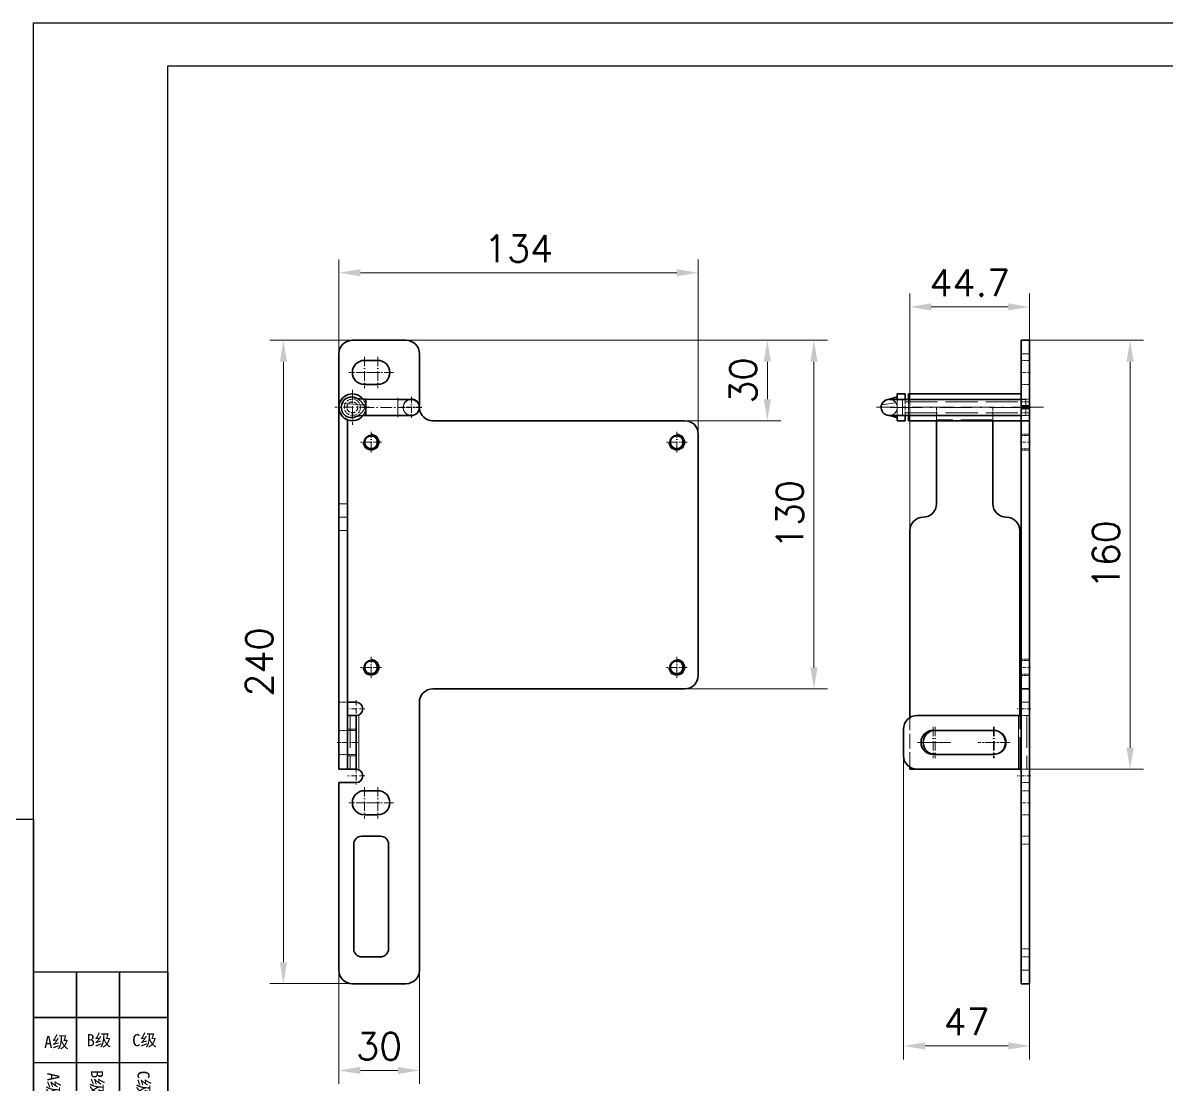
# Model space of a CAD drawing. Header units: millimetres. Extents: x -168473 to -148463, y 295526 to 306160.
# Drawn here: x -149859.7 to -149433.3, y 302535 to 302930.9 of the extents above; entities that cross this region are included whole.
import ezdxf
from ezdxf.enums import TextEntityAlignment as Align

# ---------------------------------------------------------------- set-up
doc = ezdxf.new("R2010")
doc.units = ezdxf.units.MM
for name, pattern in [('CENTER2', [28.575, 19.05, -3.175, 3.175, -3.175]), ('DASHDOT', [18.5, 12, -3, 0.5, -3]), ('DASHED', [15, 12, -3]), ('DASHED2', [9.525, 6.35, -3.175])]:
    doc.linetypes.add(name, pattern=pattern)
for name, color, linetype, lineweight in [('A3', 3, 'Continuous', 20), ('A4', 3, 'Continuous', 20), ('中心线', 2, 'CENTER2', 13), ('尺寸线', 3, 'Continuous', 13), ('文字', 1, 'Continuous', 13), ('粗实线', 7, 'Continuous', 50), ('细实线', 4, 'Continuous', 25), ('虚线', 2, 'DASHED2', 25)]:
    doc.layers.add(name, color=color, linetype=linetype, lineweight=lineweight)
doc.styles.add('CH-1', font='')
doc.styles.get("Standard").update_dxf_attribs({"font": 'txt', "bigfont": 'gbcbig.shx'})
doc.styles.get('CH-1').set_extended_font_data('SimSun')
doc.dimstyles.new('副本04', dxfattribs={"dimscale": 4, "dimtxt": 2.5, "dimasz": 2, "dimexe": 1.25, "dimexo": 0, "dimgap": 1, "dimtad": 1, "dimdsep": 46, "dimtxsty": 'Standard', "dimcen": 0.25, "dimclrd": 3, "dimclre": 3, "dimclrt": 1, "dimadec": 1, "dimazin": 2, "dimtfac": 1, "dimtmove": 0, "dimatfit": 3, "dimfxl": 0, "dimtolj": 1, "dimlwd": -1, "dimlwe": -1, "dimarcsym": 0})

# ---------------------------------------------------------------- blocks, each defined once
blk = doc.blocks.new('A$C2CD672AE')
for p, q in [((-218.5, -289), (-218.5, 8)), ((-218.5, 8), (201.5, 8)), ((-193.5, 0), (193.5, 0)), ((-193.5, -278.55), (-193.5, 0))]:
    blk.add_line(p, q)
blk = doc.blocks.new('机加分类')
at = {"layer": '细实线'}
for p, q in [((-94, -8.5), (-94, 0)), ((-94, 0), (-86, 0)), ((-86, -8.5), (-86, 0)), ((-86, 0), (-78, 0)), ((-86, 0), (-86, -8.5)), ((-78, -8.5), (-78, 0)), ((-78, 0), (-69, 0)), ((-78, 0), (-78, -8.5)), ((-69, 0), (-69, -8.5)), ((-86, -8.5), (-94, -8.5)), ((-94, -17), (-94, -8.5)), ((-94, -8.5), (-86, -8.5)), ((-78, -8.5), (-86, -8.5)), ((-86, -17), (-86, -8.5)), ((-86, -8.5), (-78, -8.5)), ((-86, -8.5), (-86, -17)), ((-69, -8.5), (-78, -8.5)), ((-78, -17), (-78, -8.5)), ((-78, -8.5), (-69, -8.5)), ((-78, -8.5), (-78, -17)), ((-69, -8.5), (-69, -17)), ((-86, -17), (-94, -17)), ((-94, -69.55), (-94, -17)), ((-78, -17), (-86, -17)), ((-86, -69.55), (-86, -17)), ((-86, -17), (-86, -69.55)), ((-69, -17), (-78, -17)), ((-78, -69.55), (-78, -17)), ((-78, -17), (-78, -69.55)), ((-69, -17), (-69, -69.55)), ((-86, -69.55), (-94, -69.55)), ((-78, -69.55), (-86, -69.55)), ((-69, -69.55), (-78, -69.55))]:
    blk.add_line(p, q, dxfattribs=at)
at = {"layer": '文字', "color": 1, "linetype": 'Continuous', "style": 'CH-1'}
blk.add_text('A级', height=2.25, dxfattribs=at).set_placement((-89.72, -14.22, -250.08), align=Align.CENTER)
for s, p in [('B级', (-81.81, -12.71, -250.08)), ('C级', (-73.31, -12.71, -250.08))]:
    blk.add_text(s, height=2.25, dxfattribs=at).set_placement(p, align=Align.MIDDLE)
for s, p in [('A级:大型加工中心，加工难度较大。', (-90.3, -43.36)), ('B级:一般机加，一般难度。', (-82.16, -36.72)), ('C级:普通焊接、折弯，无高精度要求。', (-73.47, -44.53))]:
    blk.add_text(s, height=2.25, rotation=270, dxfattribs=at).set_placement(p, align=Align.MIDDLE)
blk = doc.blocks.new('1：1横')
for name, p in [('A$C2CD672AE', (-8412.44, 515.87)), ('机加分类', (-8536.94, 346.87))]:
    blk.add_blockref(name, p)
blk = doc.blocks.new('*D7165')
at = {"layer": 'Defpoints', "color": 0}
for p in [(-149726.82, 302812.45), (-149564.68, 302812.45), (-149679.53, 302682.45)]:
    blk.add_point(p, dxfattribs=at)
at = {"layer": '尺寸线', "color": 3}
for p, q in [((-149726.82, 302812.45), (-149559.68, 302812.45)), ((-149564.68, 302690.45), (-149564.68, 302804.45)), ((-149679.53, 302682.45), (-149559.68, 302682.45))]:
    blk.add_line(p, q, dxfattribs=at)
for points in [[(-149566.01, 302804.45), (-149563.34, 302804.45), (-149564.68, 302812.45)], [(-149566.01, 302690.45), (-149563.34, 302690.45), (-149564.68, 302682.45)]]:
    blk.add_solid(points, dxfattribs=at)
at = {"layer": '尺寸线', "color": 1, "insert": (-149573.68, 302747.45), "char_height": 10, "attachment_point": 5, "rotation": 90}
blk.add_mtext('\\A1;130', dxfattribs=at)
blk = doc.blocks.new('*D7166')
at = {"layer": 'Defpoints', "color": 0}
for p in [(-149741.82, 302837.65), (-149741.82, 302741.45), (-149607.82, 302732.45)]:
    blk.add_point(p, dxfattribs=at)
at = {"layer": '尺寸线', "color": 3}
for p, q in [((-149741.82, 302741.45), (-149741.82, 302842.65)), ((-149607.82, 302732.45), (-149607.82, 302842.65)), ((-149615.82, 302837.65), (-149733.82, 302837.65))]:
    blk.add_line(p, q, dxfattribs=at)
for points in [[(-149733.82, 302838.99), (-149733.82, 302836.32), (-149741.82, 302837.65)], [(-149615.82, 302838.99), (-149615.82, 302836.32), (-149607.82, 302837.65)]]:
    blk.add_solid(points, dxfattribs=at)
at = {"layer": '尺寸线', "color": 1, "insert": (-149674.82, 302846.65), "char_height": 10, "attachment_point": 5}
blk.add_mtext('\\A1;134', dxfattribs=at)
blk = doc.blocks.new('*D7167')
at = {"layer": 'Defpoints', "color": 0}
for p in [(-149726.82, 302812.45), (-149678.84, 302782.45), (-149582.06, 302782.45)]:
    blk.add_point(p, dxfattribs=at)
at = {"layer": '尺寸线', "color": 3}
for p, q in [((-149726.82, 302812.45), (-149577.06, 302812.45)), ((-149582.06, 302804.45), (-149582.06, 302790.45)), ((-149678.84, 302782.45), (-149577.06, 302782.45))]:
    blk.add_line(p, q, dxfattribs=at)
for points in [[(-149583.39, 302804.45), (-149580.72, 302804.45), (-149582.06, 302812.45)], [(-149583.39, 302790.45), (-149580.72, 302790.45), (-149582.06, 302782.45)]]:
    blk.add_solid(points, dxfattribs=at)
at = {"layer": '尺寸线', "color": 1, "insert": (-149591.06, 302797.45), "char_height": 10, "attachment_point": 5, "rotation": 90}
blk.add_mtext('\\A1;30', dxfattribs=at)
blk = doc.blocks.new('*D7168')
at = {"layer": 'Defpoints', "color": 0}
for p in [(-149711.82, 302659.73), (-149741.82, 302593.89), (-149741.82, 302540.07)]:
    blk.add_point(p, dxfattribs=at)
at = {"layer": '尺寸线', "color": 3}
for p, q in [((-149711.82, 302659.73), (-149711.82, 302535.07)), ((-149741.82, 302593.89), (-149741.82, 302535.07)), ((-149719.82, 302540.07), (-149733.82, 302540.07))]:
    blk.add_line(p, q, dxfattribs=at)
for points in [[(-149733.82, 302541.4), (-149733.82, 302538.74), (-149741.82, 302540.07)], [(-149719.82, 302541.4), (-149719.82, 302538.74), (-149711.82, 302540.07)]]:
    blk.add_solid(points, dxfattribs=at)
at = {"layer": '尺寸线', "color": 1, "insert": (-149726.82, 302549.07), "char_height": 10, "attachment_point": 5}
blk.add_mtext('\\A1;30', dxfattribs=at)
blk = doc.blocks.new('*D7169')
at = {"layer": 'Defpoints', "color": 0}
for p in [(-149762.53, 302812.45), (-149726.82, 302812.45), (-149726.82, 302572.45)]:
    blk.add_point(p, dxfattribs=at)
at = {"layer": '尺寸线', "color": 3}
for p, q in [((-149726.82, 302812.45), (-149767.53, 302812.45)), ((-149762.53, 302580.45), (-149762.53, 302804.45)), ((-149726.82, 302572.45), (-149767.53, 302572.45))]:
    blk.add_line(p, q, dxfattribs=at)
for points in [[(-149763.87, 302804.45), (-149761.2, 302804.45), (-149762.53, 302812.45)], [(-149763.87, 302580.45), (-149761.2, 302580.45), (-149762.53, 302572.45)]]:
    blk.add_solid(points, dxfattribs=at)
at = {"layer": '尺寸线', "color": 1, "insert": (-149771.53, 302692.45), "char_height": 10, "attachment_point": 5, "rotation": 90}
blk.add_mtext('\\A1;240', dxfattribs=at)
blk = doc.blocks.new('*D7170')
at = {"layer": 'Defpoints', "color": 0}
for p in [(-149484.24, 302824.91), (-149528.94, 302720.99), (-149484.24, 302720.99)]:
    blk.add_point(p, dxfattribs=at)
at = {"layer": '尺寸线', "color": 3}
for p, q in [((-149528.94, 302720.99), (-149528.94, 302829.91)), ((-149484.24, 302720.99), (-149484.24, 302829.91)), ((-149520.94, 302824.91), (-149492.24, 302824.91))]:
    blk.add_line(p, q, dxfattribs=at)
for points in [[(-149520.94, 302826.24), (-149520.94, 302823.58), (-149528.94, 302824.91)], [(-149492.24, 302826.24), (-149492.24, 302823.58), (-149484.24, 302824.91)]]:
    blk.add_solid(points, dxfattribs=at)
at = {"layer": '尺寸线', "color": 1, "insert": (-149506.59, 302833.91), "char_height": 10, "attachment_point": 5}
blk.add_mtext('\\A1;44.7', dxfattribs=at)
blk = doc.blocks.new('*D7171')
at = {"layer": 'Defpoints', "color": 0}
for p in [(-149531.24, 302662.45), (-149484.24, 302610.91), (-149484.24, 302549.21)]:
    blk.add_point(p, dxfattribs=at)
at = {"layer": '尺寸线', "color": 3}
for p, q in [((-149531.24, 302662.45), (-149531.24, 302544.21)), ((-149484.24, 302610.91), (-149484.24, 302544.21)), ((-149523.24, 302549.21), (-149492.24, 302549.21))]:
    blk.add_line(p, q, dxfattribs=at)
for points in [[(-149523.24, 302550.55), (-149523.24, 302547.88), (-149531.24, 302549.21)], [(-149492.24, 302550.55), (-149492.24, 302547.88), (-149484.24, 302549.21)]]:
    blk.add_solid(points, dxfattribs=at)
at = {"layer": '尺寸线', "color": 1, "insert": (-149507.74, 302558.21), "char_height": 10, "attachment_point": 5}
blk.add_mtext('\\A1;47', dxfattribs=at)
blk = doc.blocks.new('*D7172')
at = {"layer": 'Defpoints', "color": 0}
for p in [(-149484.24, 302812.45), (-149507.09, 302652.45), (-149446.78, 302652.45)]:
    blk.add_point(p, dxfattribs=at)
at = {"layer": '尺寸线', "color": 3}
for p, q in [((-149484.24, 302812.45), (-149441.78, 302812.45)), ((-149446.78, 302804.45), (-149446.78, 302660.45)), ((-149507.09, 302652.45), (-149441.78, 302652.45))]:
    blk.add_line(p, q, dxfattribs=at)
for points in [[(-149448.11, 302804.45), (-149445.45, 302804.45), (-149446.78, 302812.45)], [(-149448.11, 302660.45), (-149445.45, 302660.45), (-149446.78, 302652.45)]]:
    blk.add_solid(points, dxfattribs=at)
at = {"layer": '尺寸线', "color": 1, "insert": (-149455.78, 302732.45), "char_height": 10, "attachment_point": 5, "rotation": 90}
blk.add_mtext('\\A1;160', dxfattribs=at)
blk = doc.blocks.new('A$C0BB32EA6')
for p, q in [((-116.6, -171.23), (-116.6, 125.77)), ((-116.6, 125.77), (93.4, 125.77)), ((93.4, 125.77), (93.4, -171.23)), ((-91.6, 117.77), (85.4, 117.77)), ((-91.6, -161.23), (-91.6, 117.77)), ((-91.6, 101.56), (-91.6, 117.77)), ((-38.15, 101.56), (-38.15, 117.77)), ((-38.15, 117.77), (73.4, 117.77)), ((-38.15, 117.77), (73.4, 117.77)), ((-38.15, 117.77), (73.4, 117.77)), ((-38.15, 117.77), (73.4, 117.77)), ((-33.08, 117.77), (-33.08, 101.56)), ((46.4, 117.77), (46.4, 101.56)), ((46.4, 117.77), (46.4, 101.56)), ((46.4, 117.77), (46.4, 101.56)), ((46.4, 117.77), (46.4, 101.56)), ((46.4, 117.77), (46.4, 101.56)), ((61.4, 117.77), (61.4, 101.56)), ((61.4, 117.77), (61.4, 101.56)), ((61.4, 117.77), (61.4, 101.56)), ((61.4, 117.77), (61.4, 101.56)), ((61.4, 117.77), (61.4, 101.56)), ((73.4, 117.77), (73.4, 101.56)), ((73.4, 117.77), (73.4, 101.56)), ((73.4, 117.77), (73.4, 101.56)), ((73.4, 117.77), (73.4, 101.56)), ((73.4, 117.77), (73.4, 101.56)), ((85.4, 117.77), (85.4, -161.23)), ((-38.15, 106.63), (-35.61, 111.7)), ((-38.15, 111.7), (73.4, 111.7)), ((-38.15, 111.7), (73.4, 111.7)), ((-38.15, 111.7), (73.4, 111.7)), ((-38.15, 111.7), (73.4, 111.7)), ((-35.61, 111.7), (-33.08, 106.63)), ((73.4, 111.7), (85.4, 111.7)), ((73.4, 111.7), (85.4, 111.7)), ((73.4, 111.7), (85.4, 111.7)), ((73.4, 111.7), (85.4, 111.7)), ((-38.15, 101.56), (-35.61, 106.63)), ((-38.15, 106.63), (73.4, 106.63)), ((-38.15, 106.63), (73.4, 106.63)), ((-38.15, 106.63), (73.4, 106.63)), ((-38.15, 106.63), (73.4, 106.63)), ((-35.61, 106.63), (-33.08, 101.56)), ((-38.15, 101.56), (85.4, 101.56)), ((85.4, 101.56), (-38.15, 101.56)), ((-38.15, 101.56), (85.4, 101.56)), ((-38.15, 101.56), (85.4, 101.56)), ((-86.53, -161.23), (85.4, -161.23)), ((93.4, -171.23), (-116.6, -171.23))]:
    blk.add_line(p, q)
at = {"style": 'CH-1'}
for s, height, p in [('符号', 1.775, (-35.53, 115.86)), ('设 变 内 容', 1.775, (8.24, 115.86)), ('日 期', 1.775, (53.57, 115.61)), ('变更者', 1.775, (67.78, 115.61)), ('锐角除去', 1.775, (79.78, 116.14)), ('NO.', 1.775, (-35.25, 113.15)), ('REVISION', 1.775, (8.51, 113.15)), ('DATE', 1.775, (53.99, 112.89)), ('REVR', 1.775, (68.2, 112.89)), ('1', 2.03, (-35.7, 108.92)), ('C0.5', 1.775, (79.78, 106.74)), ('2', 2.03, (-35.7, 103.38))]:
    blk.add_text(s, height=height, dxfattribs=at).set_placement(p, align=Align.MIDDLE)
at = {"style": 'CH-1', "width": 0.7}
blk.add_text('ACUTE ANGLE', height=1.7746, dxfattribs=at).set_placement((79.78, 113.08), align=Align.MIDDLE)

msp = doc.modelspace()

# ---------------------------------------------------------------- linework, layer by layer
at = {"layer": 'A3'}
msp.add_lwpolyline([(-149855.689, 302930.868), (-149015.689, 302930.868), (-149015.689, 302336.868), (-149855.689, 302336.868)], close=True, dxfattribs=at)
at = {"layer": 'A4'}
msp.add_lwpolyline([(-150065.689, 302633.868), (-149855.689, 302633.868), (-149855.689, 302336.868), (-150065.689, 302336.868)], close=True, dxfattribs=at)
at = {"layer": '中心线', "color": 2, "linetype": 'DASHDOT', "lineweight": 13, "ltscale": 0.292499}
for p, q in [((-149732.317, 302806.295), (-149732.317, 302794.595)), ((-149727.317, 302806.295), (-149727.317, 302794.595)), ((-149726.467, 302800.445), (-149738.167, 302800.445)), ((-149721.467, 302800.445), (-149733.167, 302800.445)), ((-149513.59, 302662.445), (-149525.29, 302662.445)), ((-149491.59, 302662.445), (-149503.29, 302662.445)), ((-149726.467, 302639.945), (-149738.167, 302639.945)), ((-149721.467, 302639.945), (-149733.167, 302639.945))]:
    msp.add_line(p, q, dxfattribs=at)
at = {"layer": '中心线', "color": 2, "linetype": 'DASHDOT', "lineweight": 13, "ltscale": 0.096016}
for p, q in [((-149483.919, 302800.445), (-149487.76, 302800.445)), ((-149483.919, 302774.445), (-149487.76, 302774.445)), ((-149483.919, 302690.445), (-149487.76, 302690.445)), ((-149483.919, 302639.945), (-149487.76, 302639.945))]:
    msp.add_line(p, q, dxfattribs=at)
at = {"layer": '中心线', "color": 2, "linetype": 'DASHDOT', "lineweight": 13, "ltscale": 0.325}
for p, q in [((-149736.817, 302793.945), (-149736.817, 302780.945)), ((-149730.317, 302787.445), (-149743.317, 302787.445))]:
    msp.add_line(p, q, dxfattribs=at)
at = {"layer": '中心线', "color": 2, "linetype": 'DASHDOT', "lineweight": 13, "ltscale": 0.180811}
msp.add_line((-149719.807, 302791.015), (-149719.827, 302783.783), dxfattribs=at)
at = {"layer": '中心线', "color": 2, "linetype": 'DASHDOT', "lineweight": 13, "ltscale": 0.198249}
msp.add_line((-149714.817, 302791.41), (-149714.817, 302783.48), dxfattribs=at)
at = {"layer": '中心线', "color": 2, "linetype": 'DASHDOT', "lineweight": 13, "ltscale": 0.195}
for p, q in [((-149714.817, 302791.285), (-149714.817, 302783.485)), ((-149710.917, 302787.385), (-149718.717, 302787.385)), ((-149729.817, 302778.345), (-149729.817, 302770.545)), ((-149615.817, 302778.345), (-149615.817, 302770.545)), ((-149729.817, 302694.345), (-149729.817, 302686.545)), ((-149615.817, 302694.345), (-149615.817, 302686.545))]:
    msp.add_line(p, q, dxfattribs=at)
at = {"layer": '中心线', "color": 2, "linetype": 'DASHDOT', "lineweight": 13, "ltscale": 0.36065}
msp.add_line((-149733.025, 302787.435), (-149718.599, 302787.396), dxfattribs=at)
at = {"layer": '中心线', "color": 2, "linetype": 'DASHDOT', "lineweight": 13, "ltscale": 0.198251}
msp.add_line((-149710.852, 302787.445), (-149718.782, 302787.445), dxfattribs=at)
at = {"layer": '中心线', "color": 2, "linetype": 'DASHDOT', "lineweight": 13}
for p, q in [((-149479.05, 302787.445), (-149541.322, 302787.445)), ((-149536.209, 302787.385), (-149481.009, 302787.385))]:
    msp.add_line(p, q, dxfattribs=at)
at = {"layer": '中心线', "color": 2, "linetype": 'DASHDOT', "lineweight": 13, "ltscale": 0.195001}
for p, q in [((-149725.917, 302774.445), (-149733.717, 302774.445)), ((-149611.917, 302774.445), (-149619.717, 302774.445)), ((-149725.917, 302690.445), (-149733.717, 302690.445)), ((-149611.917, 302690.445), (-149619.717, 302690.445))]:
    msp.add_line(p, q, dxfattribs=at)
at = {"layer": '中心线', "color": 2, "linetype": 'DASHDOT', "lineweight": 13, "ltscale": 0.1625}
for p, q in [((-149732.167, 302674.945), (-149738.667, 302674.945)), ((-149735.417, 302678.195), (-149735.417, 302671.695)), ((-149735.417, 302653.195), (-149735.417, 302646.695)), ((-149732.167, 302649.945), (-149738.667, 302649.945))]:
    msp.add_line(p, q, dxfattribs=at)
at = {"layer": '中心线', "color": 2, "linetype": 'DASHDOT', "lineweight": 13, "ltscale": 0.126015}
msp.add_line((-149483.819, 302674.945), (-149488.86, 302674.945), dxfattribs=at)
at = {"layer": '中心线', "color": 2, "linetype": 'DASHDOT', "lineweight": 13, "ltscale": 0.2925}
for p, q in [((-149520.24, 302668.295), (-149520.24, 302656.595)), ((-149519.44, 302668.295), (-149519.44, 302656.595)), ((-149497.74, 302668.295), (-149497.74, 302656.595)), ((-149497.44, 302668.295), (-149497.44, 302656.595)), ((-149514.39, 302662.445), (-149526.09, 302662.445)), ((-149491.89, 302662.445), (-149503.59, 302662.445)), ((-149732.317, 302645.795), (-149732.317, 302634.095)), ((-149727.317, 302645.795), (-149727.317, 302634.095))]:
    msp.add_line(p, q, dxfattribs=at)
at = {"layer": '中心线', "color": 2, "linetype": 'DASHDOT', "lineweight": 13, "ltscale": 0.192015}
msp.add_line((-149734.777, 302662.445), (-149742.458, 302662.445), dxfattribs=at)
at = {"layer": '中心线', "color": 2, "linetype": 'DASHDOT', "lineweight": 13, "ltscale": 0.126018}
msp.add_line((-149483.819, 302649.945), (-149488.86, 302649.945), dxfattribs=at)
at = {"layer": '粗实线', "color": 7, "lineweight": 35}
for p, q in [((-149716.817, 302812.445), (-149736.817, 302812.445)), ((-149487.44, 302812.445), (-149487.44, 302807.445)), ((-149484.24, 302812.445), (-149487.44, 302812.445)), ((-149484.24, 302812.445), (-149484.24, 302807.445)), ((-149741.817, 302807.445), (-149741.817, 302787.462)), ((-149711.817, 302787.995), (-149711.817, 302807.445)), ((-149487.44, 302787.995), (-149487.44, 302807.445)), ((-149484.24, 302787.995), (-149484.24, 302807.445)), ((-149732.317, 302804.945), (-149727.317, 302804.945)), ((-149727.317, 302795.945), (-149732.317, 302795.945)), ((-149731.843, 302790.432), (-149731.809, 302790.431)), ((-149731.809, 302790.431), (-149731.825, 302784.431)), ((-149719.809, 302790.399), (-149731.809, 302790.431)), ((-149714.809, 302790.385), (-149719.809, 302790.399)), ((-149531.609, 302790.385), (-149536.505, 302790.397)), ((-149533.609, 302792.445), (-149533.609, 302790.387)), ((-149530.609, 302792.445), (-149533.609, 302792.445)), ((-149531.609, 302790.385), (-149487.44, 302790.385)), ((-149530.609, 302792.445), (-149530.609, 302790.385)), ((-149529.44, 302792.445), (-149529.44, 302790.385)), ((-149487.44, 302792.445), (-149529.44, 302792.445)), ((-149741.817, 302751.445), (-149741.817, 302787.445)), ((-149539.609, 302787.431), (-149539.609, 302787.399)), ((-149484.24, 302787.995), (-149487.44, 302787.995)), ((-149484.24, 302787.011), (-149487.44, 302787.011)), ((-149487.44, 302787.011), (-149487.44, 302782.445)), ((-149485.609, 302787.011), (-149485.609, 302787.995)), ((-149484.24, 302787.445), (-149484.24, 302787.995)), ((-149484.24, 302787.445), (-149484.24, 302787.011)), ((-149484.24, 302787.011), (-149484.24, 302782.445)), ((-149738.617, 302751.445), (-149738.617, 302782.78)), ((-149719.825, 302784.399), (-149731.825, 302784.431)), ((-149714.825, 302784.386), (-149719.825, 302784.399)), ((-149612.817, 302782.445), (-149706.817, 302782.445)), ((-149533.609, 302784.387), (-149533.609, 302782.445)), ((-149530.609, 302782.445), (-149533.609, 302782.445)), ((-149531.609, 302784.385), (-149487.44, 302784.385)), ((-149530.609, 302784.386), (-149530.609, 302782.445)), ((-149529.44, 302784.386), (-149529.44, 302782.445)), ((-149487.44, 302782.445), (-149529.44, 302782.445)), ((-149518.94, 302751.445), (-149518.94, 302782.445)), ((-149497.94, 302751.445), (-149497.94, 302782.445)), ((-149487.44, 302782.445), (-149487.44, 302777.445)), ((-149484.24, 302782.445), (-149487.44, 302782.445)), ((-149484.24, 302782.445), (-149484.24, 302777.445)), ((-149607.817, 302687.445), (-149607.817, 302777.445)), ((-149487.44, 302687.445), (-149487.44, 302777.445)), ((-149484.24, 302687.445), (-149484.24, 302777.445)), ((-149741.817, 302751.445), (-149741.817, 302746.445)), ((-149738.617, 302746.445), (-149738.617, 302751.445)), ((-149741.817, 302746.445), (-149741.817, 302741.445)), ((-149738.617, 302741.445), (-149738.617, 302746.445)), ((-149741.817, 302741.445), (-149741.817, 302652.445)), ((-149738.617, 302671.644), (-149738.617, 302741.445)), ((-149528.94, 302671.653), (-149528.94, 302741.445)), ((-149487.94, 302672.449), (-149487.94, 302741.445)), ((-149487.44, 302687.445), (-149487.44, 302682.445)), ((-149484.24, 302687.445), (-149484.24, 302682.445)), ((-149706.817, 302682.445), (-149612.817, 302682.445)), ((-149487.44, 302682.445), (-149487.44, 302677.445)), ((-149484.24, 302682.445), (-149487.44, 302682.445)), ((-149484.24, 302682.445), (-149484.24, 302677.445)), ((-149738.617, 302677.445), (-149735.417, 302677.445)), ((-149711.817, 302577.445), (-149711.817, 302677.445)), ((-149487.44, 302577.445), (-149487.44, 302677.445)), ((-149484.24, 302577.445), (-149484.24, 302677.445)), ((-149738.617, 302672.445), (-149738.617, 302667.445)), ((-149738.617, 302672.445), (-149735.417, 302672.445)), ((-149735.417, 302667.445), (-149735.417, 302672.445)), ((-149488.44, 302672.445), (-149526.24, 302672.445)), ((-149738.617, 302667.445), (-149738.617, 302657.445)), ((-149735.417, 302657.445), (-149735.417, 302667.445)), ((-149531.24, 302657.445), (-149531.24, 302667.445)), ((-149497.74, 302666.945), (-149520.24, 302666.945)), ((-149738.617, 302657.445), (-149738.617, 302652.445)), ((-149735.417, 302652.445), (-149735.417, 302657.445)), ((-149520.24, 302657.945), (-149497.74, 302657.945)), ((-149519.44, 302657.945), (-149497.735, 302657.945)), ((-149738.617, 302652.445), (-149738.617, 302653.246)), ((-149528.94, 302652.445), (-149528.94, 302653.237)), ((-149741.817, 302652.445), (-149738.617, 302652.445)), ((-149735.417, 302652.445), (-149738.617, 302652.445)), ((-149526.244, 302652.445), (-149528.94, 302652.445)), ((-149488.44, 302652.445), (-149526.24, 302652.445)), ((-149735.417, 302647.445), (-149741.817, 302647.445)), ((-149741.817, 302647.445), (-149741.817, 302633.237)), ((-149732.317, 302644.445), (-149727.317, 302644.445)), ((-149741.817, 302633.237), (-149741.817, 302577.445)), ((-149727.317, 302635.445), (-149732.317, 302635.445)), ((-149733.317, 302627.445), (-149726.317, 302627.445)), ((-149736.317, 302624.445), (-149736.317, 302585.445)), ((-149723.317, 302585.445), (-149723.317, 302624.445)), ((-149726.317, 302582.445), (-149733.317, 302582.445)), ((-149487.44, 302577.445), (-149487.44, 302572.445)), ((-149484.24, 302577.445), (-149484.24, 302572.445)), ((-149736.817, 302572.445), (-149716.817, 302572.445)), ((-149484.24, 302572.445), (-149487.44, 302572.445))]:
    msp.add_line(p, q, dxfattribs=at)
at = {"layer": '粗实线', "color": 7, "lineweight": 13}
for p, q in [((-149484.24, 302807.445), (-149487.44, 302807.445)), ((-149731.814, 302788.38), (-149731.809, 302790.401)), ((-149731.809, 302790.401), (-149731.809, 302790.431)), ((-149719.825, 302784.399), (-149719.809, 302790.399)), ((-149531.609, 302784.385), (-149531.609, 302790.385)), ((-149731.825, 302784.431), (-149731.823, 302785.059)), ((-149731.823, 302785.059), (-149731.82, 302786.44)), ((-149731.82, 302786.44), (-149731.817, 302787.391)), ((-149731.817, 302787.471), (-149731.814, 302788.38)), ((-149731.817, 302787.392), (-149731.817, 302787.471)), ((-149741.817, 302751.445), (-149738.617, 302751.445)), ((-149741.817, 302746.445), (-149738.617, 302746.445)), ((-149741.817, 302741.445), (-149738.617, 302741.445)), ((-149484.24, 302677.445), (-149487.44, 302677.445)), ((-149734.417, 302652.236), (-149734.417, 302672.654)), ((-149488.44, 302652.445), (-149488.44, 302672.445)), ((-149738.617, 302667.445), (-149735.417, 302667.445)), ((-149735.417, 302657.445), (-149738.617, 302657.445)), ((-149484.24, 302577.445), (-149487.44, 302577.445))]:
    msp.add_line(p, q, dxfattribs=at)
at = {"layer": '粗实线', "color": 7, "lineweight": 35}
for points in [[(-149740.548, 302789.206), (-149740.778, 302788.647), (-149740.919, 302788.058), (-149740.967, 302787.452), (-149740.921, 302786.846), (-149740.8, 302786.315), (-149740.606, 302785.807), (-149740.344, 302785.33), (-149740.015, 302784.894), (-149739.628, 302784.508), (-149739.192, 302784.184), (-149738.708, 302783.922), (-149738.194, 302783.734), (-149737.663, 302783.624), (-149737.269, 302783.591), (-149736.877, 302783.599)], [(-149740.548, 302789.206), (-149740.223, 302789.738), (-149739.819, 302790.207), (-149739.348, 302790.603), (-149738.821, 302790.916), (-149738.257, 302791.138), (-149737.674, 302791.266), (-149737.227, 302791.302), (-149736.787, 302791.286)], [(-149735.131, 302790.77), (-149734.066, 302790.561), (-149732.714, 302790.452), (-149731.843, 302790.432)], [(-149533.609, 302791.302), (-149535.648, 302790.744), (-149537.183, 302790.379), (-149537.827, 302790.173), (-149538.343, 302789.879), (-149538.79, 302789.491), (-149539.152, 302789.023), (-149539.415, 302788.492), (-149539.455, 302788.38)], [(-149531.609, 302784.385), (-149536.175, 302784.393), (-149536.834, 302784.407), (-149537.418, 302784.51), (-149537.989, 302784.735), (-149538.502, 302785.072), (-149538.936, 302785.506), (-149539.273, 302786.019), (-149539.498, 302786.59), (-149539.602, 302787.194), (-149539.609, 302787.399)], [(-149731.825, 302784.431), (-149733.373, 302784.381), (-149734.455, 302784.263), (-149734.802, 302784.201)], [(-149488.44, 302672.445), (-149487.855, 302672.452), (-149487.622, 302672.481), (-149487.512, 302672.525), (-149487.475, 302672.555), (-149487.44, 302672.647)], [(-149488.44, 302652.445), (-149487.855, 302652.438), (-149487.622, 302652.409), (-149487.512, 302652.365), (-149487.475, 302652.335), (-149487.44, 302652.243)]]:
    msp.add_lwpolyline(points, dxfattribs=at)
at = {"layer": '粗实线', "color": 7, "lineweight": 13}
for points in [[(-149740.548, 302789.206), (-149739.826, 302788.999), (-149738.968, 302788.832), (-149738.022, 302788.7), (-149736.659, 302788.565), (-149735.233, 302788.471), (-149733.535, 302788.405), (-149731.814, 302788.38)], [(-149736.787, 302791.286), (-149736.441, 302791.064), (-149735.981, 302790.88), (-149735.436, 302790.733), (-149734.642, 302790.588), (-149733.783, 302790.488), (-149732.807, 302790.424), (-149731.809, 302790.401)], [(-149736.228, 302791.194), (-149735.92, 302791.004), (-149735.513, 302790.846), (-149735.029, 302790.719), (-149734.4, 302790.605), (-149733.719, 302790.522), (-149732.794, 302790.456), (-149731.843, 302790.432)], [(-149533.609, 302791.286), (-149534.497, 302791.029), (-149536.09, 302790.622), (-149537.005, 302790.409), (-149537.03, 302790.403), (-149537.033, 302790.401)], [(-149533.609, 302791.194), (-149534.388, 302790.973), (-149535.773, 302790.625), (-149536.58, 302790.439), (-149536.609, 302790.432)], [(-149736.877, 302783.599), (-149736.527, 302783.773), (-149736.123, 302783.922), (-149735.502, 302784.091), (-149734.821, 302784.221), (-149733.359, 302784.383), (-149731.825, 302784.431)]]:
    msp.add_lwpolyline(points, dxfattribs=at)
at = {"layer": '粗实线'}
for centre in [(-149729.817, 302774.445), (-149615.817, 302774.445), (-149729.817, 302690.445), (-149615.817, 302690.445)]:
    msp.add_circle(centre, 2.5, dxfattribs=at)
at = {"layer": '粗实线', "color": 7, "lineweight": 35}
for centre, radius, start, end in [((-149736.817, 302807.445), 5, 90, 180.00001), ((-149716.817, 302807.445), 5, 0, 90), ((-149732.317, 302800.445), 4.5, 90, 270), ((-149727.317, 302800.445), 4.5, 270, 90), ((-149736.817, 302787.445), 5, 37.04826, 322.64288), ((-149737.164, 302787.227), 4.076, 76.72806, 84.68733), ((-149737.293, 302786.757), 4.564, 61.26646, 76.50887), ((-149714.817, 302787.445), 3.05, 10.38886, 105.24654), ((-149714.817, 302787.385), 3, 269.84496, 89.84496), ((-149714.817, 302787.445), 3.05, 302.41422, 351.8117), ((-149706.817, 302787.445), 5, 184.98416, 270), ((-149737.16, 302787.65), 4.061, 274.00254, 282.78512), ((-149737.287, 302788.132), 4.56, 283.00175, 298.42554), ((-149734.268, 302781.389), 2.862, 100.74295, 107.92287), ((-149612.817, 302777.445), 5, 0, 90), ((-149546.088, 302741.441), 43.958, 73.50695, 77.78077), ((-149523.94, 302751.445), 5, 270, 0), ((-149492.94, 302751.445), 5, 180.00001, 270), ((-149523.94, 302741.445), 5, 90, 180.00001), ((-149492.94, 302741.445), 5, 0, 90), ((-149612.817, 302687.445), 5, 270, 0), ((-149706.817, 302677.445), 5, 90, 180.00001), ((-149735.417, 302674.945), 2.5, 270, 90), ((-149526.24, 302667.445), 5, 90, 180.00001), ((-149520.24, 302662.445), 4.5, 90, 270), ((-149519.44, 302662.445), 4.5, 90, 270), ((-149497.74, 302662.445), 4.5, 270, 90), ((-149526.24, 302657.445), 5, 180.00001, 270), ((-149735.417, 302649.945), 2.5, 270, 90), ((-149732.317, 302639.945), 4.5, 90, 270), ((-149727.317, 302639.945), 4.5, 270, 90), ((-149733.317, 302624.445), 3, 90, 180.00001), ((-149726.317, 302624.445), 3, 0, 90), ((-149733.317, 302585.445), 3, 180.00001, 270), ((-149726.317, 302585.445), 3, 270, 0), ((-149736.817, 302577.445), 5, 180.00001, 270), ((-149716.817, 302577.445), 5, 270, 0)]:
    msp.add_arc(centre, radius, start, end, dxfattribs=at)
at = {"layer": '粗实线', "color": 7, "lineweight": 13}
for centre, radius, start, end in [((-149548.142, 302737.17), 48.65, 72.61927, 76.09592), ((-149545.899, 302747.444), 38.273, 71.26906, 74.87818)]:
    msp.add_arc(centre, radius, start, end, dxfattribs=at)
for centre, major_axis, ratio, start_param, end_param in [((-149536.609, 302787.399), (-3, 0), 0.9999963, 4.669098, 6.2831853), ((-149536.609, 302787.431), (-3, 0), 0.9999963, 4.5526885, 5.9614348), ((-149722.617, 302780.247), (14.221, -2.74), 0.2273105, 2.6420265, 2.8964377)]:
    msp.add_ellipse(centre, major_axis=major_axis, ratio=ratio, start_param=start_param, end_param=end_param, dxfattribs=at)
at = {"layer": '粗实线', "color": 7, "lineweight": 35}
for major_axis, start_param, end_param in [((3, 0), 1.5707963, 3.1415927), ((3, 0), 1.4110958, 1.5707963), ((-3, 0), 5.9614348, 6.2698984), ((-3, 0), 6.2699554, 6.2831853)]:
    msp.add_ellipse((-149536.609, 302787.431), major_axis=major_axis, ratio=0.9999963, start_param=start_param, end_param=end_param, dxfattribs=at)
at = {"layer": '细实线', "color": 7, "lineweight": 13}
for centre in [(-149729.817, 302774.445), (-149615.817, 302774.445), (-149729.817, 302690.445), (-149615.817, 302690.445)]:
    msp.add_arc(centre, 3, 180, 90, dxfattribs=at)
at = {"layer": '虚线', "linetype": 'DASHED', "lineweight": 13, "ltscale": 0.08}
for p, q in [((-149484.24, 302807.445), (-149487.44, 302807.445)), ((-149484.24, 302804.945), (-149487.44, 302804.945)), ((-149484.24, 302795.945), (-149487.44, 302795.945)), ((-149487.44, 302790.495), (-149484.24, 302790.495)), ((-149484.24, 302789.495), (-149487.44, 302789.495)), ((-149484.24, 302785.395), (-149487.44, 302785.395)), ((-149487.44, 302784.395), (-149484.24, 302784.395)), ((-149484.24, 302777.445), (-149487.44, 302777.445)), ((-149484.24, 302777.445), (-149487.44, 302777.445)), ((-149487.44, 302776.945), (-149484.24, 302776.945)), ((-149487.44, 302771.945), (-149484.24, 302771.945)), ((-149484.24, 302771.445), (-149487.44, 302771.445)), ((-149741.817, 302751.445), (-149738.617, 302751.445)), ((-149741.817, 302746.445), (-149738.617, 302746.445)), ((-149741.817, 302741.445), (-149738.617, 302741.445)), ((-149484.24, 302693.445), (-149487.44, 302693.445)), ((-149484.24, 302693.445), (-149487.44, 302693.445)), ((-149487.44, 302692.945), (-149484.24, 302692.945)), ((-149487.44, 302687.945), (-149484.24, 302687.945)), ((-149484.24, 302687.445), (-149487.44, 302687.445)), ((-149484.24, 302687.445), (-149487.44, 302687.445)), ((-149484.24, 302677.445), (-149487.44, 302677.445)), ((-149484.24, 302672.445), (-149487.44, 302672.445)), ((-149741.817, 302666.945), (-149738.617, 302666.945)), ((-149738.617, 302666.945), (-149735.417, 302666.945)), ((-149741.817, 302657.945), (-149738.617, 302657.945)), ((-149738.617, 302657.945), (-149735.417, 302657.945)), ((-149484.24, 302652.445), (-149487.44, 302652.445)), ((-149484.24, 302647.445), (-149487.44, 302647.445)), ((-149484.24, 302644.445), (-149487.44, 302644.445)), ((-149484.24, 302635.445), (-149487.44, 302635.445)), ((-149484.24, 302627.445), (-149487.44, 302627.445)), ((-149484.24, 302624.445), (-149487.44, 302624.445)), ((-149484.24, 302624.445), (-149487.44, 302624.445)), ((-149484.24, 302585.445), (-149487.44, 302585.445)), ((-149484.24, 302585.445), (-149487.44, 302585.445)), ((-149484.24, 302582.445), (-149487.44, 302582.445)), ((-149484.24, 302577.445), (-149487.44, 302577.445))]:
    msp.add_line(p, q, dxfattribs=at)
at = {"layer": '虚线', "linetype": 'DASHED', "lineweight": 13, "ltscale": 0.002696}
msp.add_line((-149735.005, 302790.707), (-149735.099, 302790.759), dxfattribs=at)
at = {"layer": '虚线', "linetype": 'DASHED', "lineweight": 13, "ltscale": 0.037174}
msp.add_line((-149731.814, 302788.718), (-149731.81, 302790.205), dxfattribs=at)
at = {"layer": '虚线', "linetype": 'DASHED', "lineweight": 13, "ltscale": 0.005661}
msp.add_line((-149731.81, 302790.205), (-149731.809, 302790.431), dxfattribs=at)
at = {"layer": '虚线', "linetype": 'DASHED', "lineweight": 13, "ltscale": 0.150001}
msp.add_line((-149719.825, 302784.399), (-149719.809, 302790.399), dxfattribs=at)
at = {"layer": '虚线', "linetype": 'DASHED', "lineweight": 13, "ltscale": 0.073662}
msp.add_line((-149533.609, 302790.387), (-149533.609, 302787.44), dxfattribs=at)
at = {"layer": '虚线', "linetype": 'DASHED', "lineweight": 13, "ltscale": 0.149998}
for p, q in [((-149531.609, 302784.386), (-149531.609, 302790.385)), ((-149530.609, 302790.385), (-149530.609, 302784.386))]:
    msp.add_line(p, q, dxfattribs=at)
at = {"layer": '虚线', "linetype": 'DASHED', "lineweight": 13}
for p, q in [((-149530.609, 302789.445), (-149485.609, 302789.445)), ((-149487.44, 302790.445), (-149529.44, 302790.445)), ((-149530.609, 302785.445), (-149485.609, 302785.445)), ((-149497.94, 302787.445), (-149518.94, 302787.445)), ((-149487.44, 302784.445), (-149529.44, 302784.445)), ((-149497.94, 302782.78), (-149518.94, 302782.78)), ((-149737.617, 302672.445), (-149737.617, 302652.445)), ((-149487.94, 302652.445), (-149487.94, 302672.449)), ((-149485.24, 302672.445), (-149485.24, 302652.445)), ((-149497.44, 302666.945), (-149519.44, 302666.945)), ((-149487.94, 302652.445), (-149526.244, 302652.445))]:
    msp.add_line(p, q, dxfattribs=at)
at = {"layer": '虚线', "linetype": 'DASHED', "lineweight": 13, "ltscale": 0.073511}
msp.add_line((-149529.44, 302790.385), (-149529.44, 302787.445), dxfattribs=at)
at = {"layer": '虚线', "linetype": 'DASHED', "lineweight": 13, "ltscale": 0.125}
for p, q in [((-149487.44, 302792.445), (-149487.44, 302787.445)), ((-149487.44, 302787.445), (-149487.44, 302782.445))]:
    msp.add_line(p, q, dxfattribs=at)
at = {"layer": '虚线', "linetype": 'DASHED', "lineweight": 13, "ltscale": 0.045764}
for p, q in [((-149487.44, 302790.385), (-149485.609, 302790.385)), ((-149487.44, 302784.385), (-149485.609, 302784.385))]:
    msp.add_line(p, q, dxfattribs=at)
at = {"layer": '虚线', "linetype": 'DASHED', "lineweight": 13, "ltscale": 0.059761}
msp.add_line((-149485.609, 302787.995), (-149485.609, 302790.385), dxfattribs=at)
at = {"layer": '虚线', "linetype": 'DASHED', "lineweight": 13, "ltscale": 0.00042572}
msp.add_line((-149741.817, 302787.462), (-149741.817, 302787.445), dxfattribs=at)
at = {"layer": '虚线', "linetype": 'DASHED', "lineweight": 13, "ltscale": 0.042337}
msp.add_line((-149731.824, 302784.847), (-149731.819, 302786.541), dxfattribs=at)
at = {"layer": '虚线', "linetype": 'DASHED', "lineweight": 13, "ltscale": 0.022032}
msp.add_line((-149731.819, 302786.541), (-149731.817, 302787.422), dxfattribs=at)
at = {"layer": '虚线', "linetype": 'DASHED', "lineweight": 13, "ltscale": 0.031952}
msp.add_line((-149731.817, 302787.44), (-149731.814, 302788.718), dxfattribs=at)
at = {"layer": '虚线', "linetype": 'DASHED', "lineweight": 13, "ltscale": 0.000216675}
msp.add_line((-149731.817, 302787.431), (-149731.817, 302787.44), dxfattribs=at)
at = {"layer": '虚线', "linetype": 'DASHED', "lineweight": 13, "ltscale": 0.000230413}
msp.add_line((-149731.817, 302787.422), (-149731.817, 302787.431), dxfattribs=at)
at = {"layer": '虚线', "linetype": 'DASHED', "lineweight": 13, "ltscale": 0.000447083}
msp.add_line((-149533.609, 302787.44), (-149533.609, 302787.422), dxfattribs=at)
at = {"layer": '虚线', "linetype": 'DASHED', "lineweight": 13, "ltscale": 0.000811768}
msp.add_line((-149533.609, 302787.431), (-149533.609, 302787.399), dxfattribs=at)
at = {"layer": '虚线', "linetype": 'DASHED', "lineweight": 13, "ltscale": 0.075891}
msp.add_line((-149533.609, 302787.422), (-149533.609, 302784.387), dxfattribs=at)
at = {"layer": '虚线', "linetype": 'DASHED', "lineweight": 13, "ltscale": 0.076488}
msp.add_line((-149529.44, 302787.445), (-149529.44, 302784.386), dxfattribs=at)
at = {"layer": '虚线', "linetype": 'DASHED', "lineweight": 13, "ltscale": 0.116619}
for p, q in [((-149518.94, 302782.78), (-149518.94, 302787.445)), ((-149497.94, 302782.78), (-149497.94, 302787.445))]:
    msp.add_line(p, q, dxfattribs=at)
at = {"layer": '虚线', "linetype": 'DASHED', "lineweight": 13, "ltscale": 0.01375}
msp.add_line((-149487.44, 302787.995), (-149487.44, 302787.445), dxfattribs=at)
at = {"layer": '虚线', "linetype": 'DASHED', "lineweight": 13, "ltscale": 0.010861}
msp.add_line((-149487.44, 302787.445), (-149487.44, 302787.011), dxfattribs=at)
at = {"layer": '虚线', "linetype": 'DASHED', "lineweight": 13, "ltscale": 0.06563}
msp.add_line((-149485.609, 302784.385), (-149485.609, 302787.011), dxfattribs=at)
at = {"layer": '虚线', "linetype": 'DASHED', "lineweight": 13, "ltscale": 0.00269}
msp.add_line((-149735.022, 302784.174), (-149735.117, 302784.122), dxfattribs=at)
at = {"layer": '虚线', "linetype": 'DASHED', "lineweight": 13, "ltscale": 0.009647}
msp.add_line((-149731.825, 302784.462), (-149731.824, 302784.847), dxfattribs=at)
at = {"layer": '虚线', "linetype": 'DASHED', "lineweight": 13, "ltscale": 0.000753786}
msp.add_line((-149731.825, 302784.431), (-149731.825, 302784.462), dxfattribs=at)
at = {"layer": '虚线', "linetype": 'DASHED', "lineweight": 13, "ltscale": 0.004049}
msp.add_line((-149536.451, 302784.395), (-149536.609, 302784.431), dxfattribs=at)
at = {"layer": '虚线', "linetype": 'DASHED', "lineweight": 13, "ltscale": 0.008381}
for p, q in [((-149518.94, 302782.445), (-149518.94, 302782.78)), ((-149497.94, 302782.445), (-149497.94, 302782.78))]:
    msp.add_line(p, q, dxfattribs=at)
at = {"layer": '虚线', "linetype": 'DASHED', "lineweight": 13, "ltscale": 0.079999}
msp.add_line((-149741.817, 302677.445), (-149738.617, 302677.445), dxfattribs=at)
at = {"layer": '虚线', "linetype": 'DASHED', "lineweight": 13, "ltscale": 0.459949}
msp.add_line((-149738.617, 302653.246), (-149738.617, 302671.644), dxfattribs=at)
at = {"layer": '虚线', "linetype": 'DASHED', "lineweight": 13, "ltscale": 0.460416}
msp.add_line((-149528.94, 302653.237), (-149528.94, 302671.653), dxfattribs=at)
at = {"layer": '虚线', "linetype": 'DASHED', "lineweight": 13, "ltscale": 0.025}
for p, q in [((-149487.44, 302672.445), (-149488.44, 302672.445)), ((-149487.44, 302652.445), (-149488.44, 302652.445))]:
    msp.add_line(p, q, dxfattribs=at)
at = {"layer": '虚线', "linetype": 'DASHED', "lineweight": 13, "ltscale": 0.000162535}
for p, q in [((-149487.44, 302672.647), (-149487.44, 302672.654)), ((-149487.44, 302652.243), (-149487.44, 302652.236))]:
    msp.add_line(p, q, dxfattribs=at)
at = {"layer": '虚线', "linetype": 'DASHED', "lineweight": 13, "ltscale": 0.007385}
msp.add_line((-149497.735, 302657.945), (-149497.44, 302657.945), dxfattribs=at)
at = {"layer": '虚线', "linetype": 'DASHED', "lineweight": 13}
for points in [[(-149731.817, 302787.44), (-149731.864, 302787.495), (-149732.006, 302787.685), (-149732.62, 302788.49), (-149733.302, 302789.296), (-149733.677, 302789.684), (-149734.391, 302790.301), (-149735.005, 302790.707)], [(-149533.609, 302789.206), (-149535.409, 302788.94), (-149538.514, 302788.511), (-149539.421, 302788.387), (-149539.451, 302788.381), (-149539.455, 302788.38)], [(-149731.817, 302787.422), (-149731.864, 302787.368), (-149732.008, 302787.177), (-149732.638, 302786.361), (-149733.339, 302785.546), (-149733.73, 302785.15), (-149734.458, 302784.537), (-149735.022, 302784.174)], [(-149734.802, 302784.201), (-149734.188, 302784.308), (-149733.542, 302784.385), (-149732.692, 302784.444), (-149731.825, 302784.462)], [(-149536.784, 302784.404), (-149537.141, 302784.479), (-149537.145, 302784.48), (-149537.115, 302784.475), (-149536.72, 302784.434), (-149536.609, 302784.432)]]:
    msp.add_lwpolyline(points, dxfattribs=at)
at = {"layer": '虚线', "linetype": 'DASHED', "lineweight": 13, "ltscale": 0.2}
msp.add_circle((-149736.817, 302787.445), 3, dxfattribs=at)
at = {"layer": '虚线', "linetype": 'DASHED', "lineweight": 13, "ltscale": 0.136667}
msp.add_circle((-149736.817, 302787.445), 2.05, dxfattribs=at)
at = {"layer": '虚线', "linetype": 'DASHED', "lineweight": 13, "ltscale": 0.133333}
msp.add_circle((-149736.817, 302787.445), 2, dxfattribs=at)
at = {"layer": '虚线', "linetype": 'DASHED', "lineweight": 13}
for centre, radius, start, end in [((-149735.597, 302789.687), 1.179, 59.82649, 66.69068), ((-149736.817, 302787.445), 5, 359.94365, 37.04826), ((-149714.817, 302787.445), 3.05, 105.24654, 302.41422), ((-149714.817, 302787.385), 3, 89.84496, 269.84496), ((-149536.608, 302787.399), 2.999, 359.99165, 88.02282), ((-149736.817, 302787.445), 5, 322.64288, 359.73929), ((-149536.615, 302787.432), 2.994, 161.53395, 179.24668), ((-149536.61, 302787.432), 3.001, 278.14235, 359.8134), ((-149735.606, 302785.189), 1.171, 292.99438, 299.89175), ((-149536.609, 302787.431), 2.999, 270.00048, 278.12794), ((-149537.842, 302777.556), 7.102, 74.2537, 76.50226), ((-149497.44, 302662.445), 4.5, 270, 90)]:
    msp.add_arc(centre, radius, start, end, dxfattribs=at)
for centre, major_axis, start_param, end_param in [((-149536.609, 302787.399), (-3, 0), 6.2831853, 10.9522833), ((-149536.609, 302787.431), (3, 0), 4.712389, 7.6942811), ((-149536.609, 302787.431), (-3, 0), 3.1415927, 4.5527334), ((-149536.609, 302787.431), (-3, 0), 0, 1.7126321), ((-149536.609, 302787.431), (3, 0), 3.1415927, 4.712389), ((-149536.609, 302787.431), (-3, 0), 1.7126934, 3.138503), ((-149536.609, 302787.431), (-3, 0), 3.1385189, 3.1415927)]:
    msp.add_ellipse(centre, major_axis=major_axis, ratio=0.9999963, start_param=start_param, end_param=end_param, dxfattribs=at)

# ---------------------------------------------------------------- block references
at = {"color": 2, "xscale": 2, "yscale": 2, "zscale": 2}
msp.add_blockref('1：1横', (-132593.809, 301883.136), dxfattribs=at)
msp.add_blockref('A$C0BB32EA6', (-149949.089, 302508.101))

# ---------------------------------------------------------------- dimensions: what is measured, and where the dimension line sits
at = {"layer": '尺寸线'}
for base, p1, p2, picture, middle in [((-149741.817, 302837.653), (-149607.817, 302732.445), (-149741.817, 302741.445), '*D7166', (-149674.817, 302846.653)), ((-149484.24, 302824.911), (-149528.94, 302720.995), (-149484.24, 302720.995), '*D7170', (-149506.59, 302833.911)), ((-149484.24, 302549.214), (-149531.24, 302662.445), (-149484.24, 302610.911), '*D7171', (-149507.74, 302558.214)), ((-149741.817, 302540.069), (-149711.817, 302659.733), (-149741.817, 302593.892), '*D7168', (-149726.817, 302549.069))]:
    dim = msp.add_linear_dim(base=base, p1=p1, p2=p2, dimstyle='副本04', override={"dimfxl": 1.25}, dxfattribs=at)
    dim.commit()
    dim.dimension.update_dxf_attribs({"geometry": picture, "text_midpoint": middle})
for base, p1, p2, picture, middle in [((-149762.534, 302812.445), (-149726.817, 302572.445), (-149726.817, 302812.445), '*D7169', (-149771.534, 302692.445)), ((-149582.057, 302782.445), (-149726.817, 302812.445), (-149678.842, 302782.445), '*D7167', (-149591.057, 302797.445)), ((-149446.779, 302652.445), (-149484.24, 302812.445), (-149507.092, 302652.445), '*D7172', (-149455.779, 302732.445))]:
    dim = msp.add_linear_dim(base=base, p1=p1, p2=p2, angle=90, dimstyle='副本04', override={"dimfxl": 1.25}, dxfattribs=at)
    dim.commit()
    dim.dimension.update_dxf_attribs({"geometry": picture, "text_midpoint": middle})
dim = msp.add_linear_dim(base=(-149564.675, 302812.445), p1=(-149679.53, 302682.445), p2=(-149726.817, 302812.445), angle=90, dimstyle='副本04', override={"dimfxl": 1.25}, dxfattribs=at)
dim.commit()
dim.dimension.update_dxf_attribs({"geometry": '*D7165', "text_midpoint": (-149564.675, 302747.445), "dimtype": 160})

doc.saveas('drawing.dxf')
